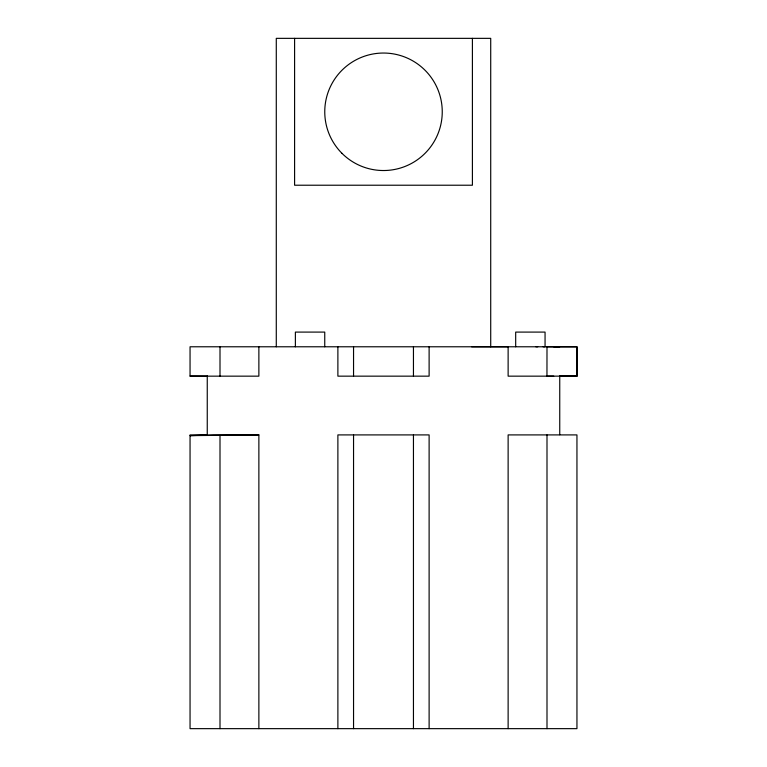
<?xml version="1.0" encoding="UTF-8"?>
<svg xmlns="http://www.w3.org/2000/svg" width="767" height="767" viewBox="0 0 767 767"><rect width="100%" height="100%" fill="white"/><g stroke="black" fill="none" stroke-linecap="round" stroke-linejoin="round"><path stroke-width="1.15" d="M276.283 346.78L276.283 38.35L490.717 38.35L490.717 346.78M294.595 38.35L294.595 185.221L472.405 185.221L472.405 38.35M576.899 376.146L576.947 346.789L546.996 346.789L546.957 376.146L576.899 376.146L565.346 376.127M559.747 346.78L553.745 346.78M258.872 434.908L213.255 434.908L190.053 435.637L258.872 434.908L258.872 728.65M544.56 346.78L543.094 346.78M559.546 376.098L576.947 375.926L576.947 346.78L190.053 346.78L190.053 376.156L258.872 376.156L258.872 346.78M535.893 346.78L537.715 346.78M559.642 375.926L576.947 375.926M553.745 376.156L508.128 376.156L508.128 346.78L471.619 346.78M207.454 434.908L190.053 434.908L190.053 728.65L576.947 728.65L576.947 434.908L508.128 434.908L508.128 728.65M190.053 376.06L207.454 376.137M559.747 376.156L559.747 434.707M546.996 434.908L546.996 728.65M545.059 346.78L545.059 332.092L515.683 332.092L515.683 346.78M429.117 346.78L429.117 376.156L337.883 376.156L337.883 346.78M429.117 728.65L429.117 434.908L337.883 434.908L337.883 728.65M413.451 346.78L413.451 376.156M413.451 434.908L413.451 728.65M353.549 346.78L353.549 376.156M353.549 434.908L353.549 728.65M324.748 346.78L324.748 332.092L295.381 332.092L295.381 346.78M220.004 346.78L220.004 376.156M220.004 435.637L220.004 728.65M207.253 376.156L207.253 434.707M341.957 153.323A58.752 58.752 0 0 0 440.248 126.996A58.752 58.752 0 0 0 368.294 55.042A58.752 58.752 0 0 0 341.957 153.323"/></g></svg>
